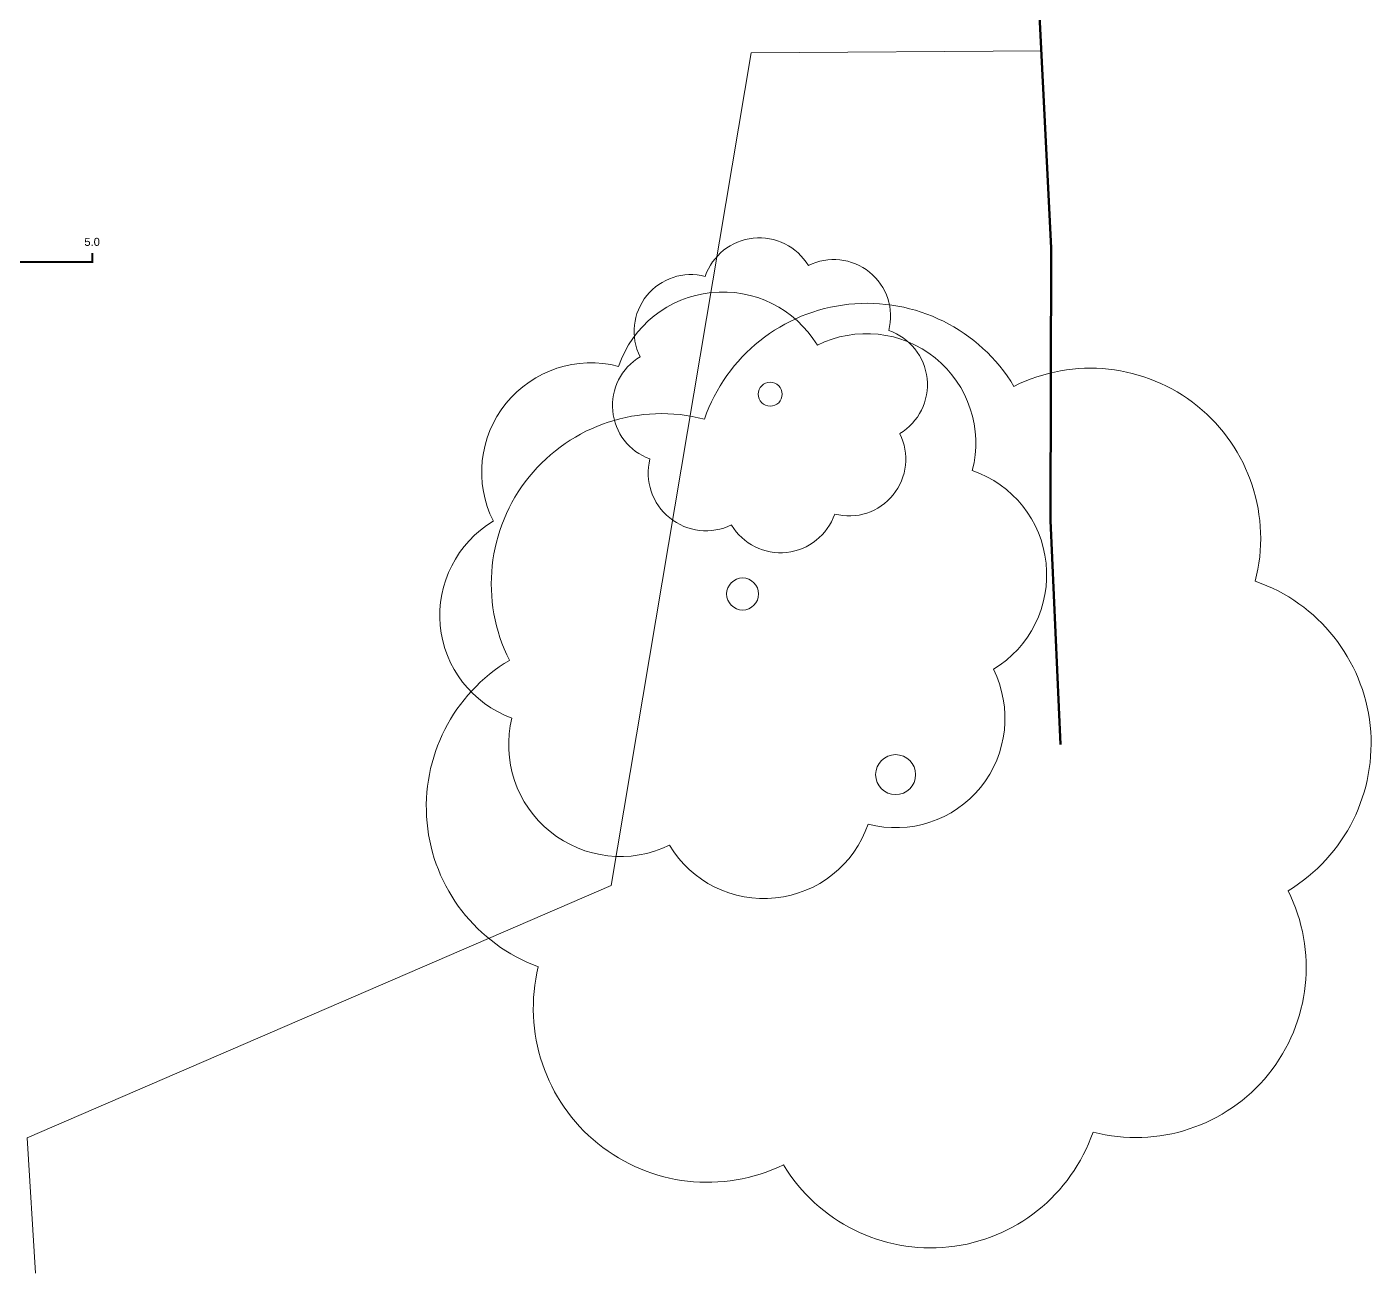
# Model space of a CAD drawing. Extents: x -28322 to 12753, y -19674 to 31372.
# Drawn here: x -10568 to 6230, y -19112 to -3536 of the extents above; entities that cross this region are included whole.
import ezdxf

# ---------------------------------------------------------------- set-up
doc = ezdxf.new("R2010")
doc.units = 0
doc.layers.get('0').update_dxf_attribs({"linetype": 'CONTINUOUS'})
doc.layers.add('2270pga00$0$A036g - Detail Layer', color=6, linetype='CONTINUOUS', lineweight=70)
doc.layers.add('2270pga00$0$A904g - Landscaping - hard-soft-water', color=8, linetype='CONTINUOUS', lineweight=13)
doc.styles.add('2270pga00$0$00-Arial_MS-2019', font='arial.ttf', dxfattribs={"height": 1})

msp = doc.modelspace()

# ---------------------------------------------------------------- linework, layer by layer
at = {"color": 0, "const_width": 25, "flags": 128}
msp.add_lwpolyline([(-14752, -6487), (-14752, -6375), (-14652, -6375), (-14652, -6475), (-14552, -6475), (-14552, -6375), (-14452, -6375), (-14452, -6475), (-14352, -6475), (-14352, -6375), (-14252, -6375), (-14252, -6475), (-13752, -6475), (-13752, -6375), (-12752, -6375), (-12752, -6475), (-11752, -6475), (-11752, -6375), (-10752, -6375), (-10752, -6475), (-9752, -6475), (-9752, -6362)], dxfattribs=at)
at = {"layer": '2270pga00$0$A036g - Detail Layer', "color": 1, "true_color": 0xff0000}
for p, q in [((2038, -2406), (2232, -6296)), ((2232, -6296), (2223, -9707)), ((2223, -9707), (2349, -12503))]:
    msp.add_line(p, q, dxfattribs=at)
at = {"layer": '2270pga00$0$A904g - Landscaping - hard-soft-water'}
for p, q in [((-1517, -3862), (-3268, -14267)), ((-1517, -3862), (2109, -3835)), ((-3268, -14267), (-10564, -17422)), ((-10564, -17422), (-10459, -19112))]:
    msp.add_line(p, q, dxfattribs=at)
for centre, radius in [((-1279, -8127), 150), ((-1624, -10624), 200), ((288, -12882), 250)]:
    msp.add_circle(centre, radius, dxfattribs=at)
for centre, radius, start, end in [((-1415, -6888), 716, 31.1086, 160.9934), ((-484, -7152), 709, 345.3939, 116.708), ((-2271, -7341), 709, 75.3939, 206.7081), ((-1871, -8228), 1379, 31.1086, 160.9934), ((-71, -9138), 2147, 31.1086, 160.9934), ((-76, -8736), 1366, 345.3939, 116.708), ((-31, -8007), 716, 301.1086, 70.9934), ((-2541, -8269), 710, 120.7962, 249.9886), ((-3519, -9101), 1366, 75.3939, 206.7081), ((2723, -9929), 2127, 345.3939, 116.708), ((-2638, -10497), 2127, 75.3939, 206.7081), ((-294, -8939), 709, 255.394, 26.708), ((-2079, -9109), 725, 166.2171, 295.8849), ((797, -10384), 1379, 301.1086, 70.9934), ((-4040, -10889), 1368, 120.7962, 249.9886), ((-1150, -9392), 716, 211.1086, 340.9934), ((4083, -12495), 2147, 301.1086, 70.9934), ((-3448, -13282), 2129, 120.7962, 249.9886), ((289, -12179), 1366, 255.394, 26.708), ((-3150, -12507), 1398, 166.2171, 295.8849), ((-1359, -13052), 1379, 211.1086, 340.9934), ((3292, -15290), 2127, 255.394, 26.708), ((-2064, -15801), 2176, 166.2171, 295.8849), ((725, -16650), 2147, 211.1086, 340.9934)]:
    msp.add_arc(centre, radius, start, end, dxfattribs=at)

# ---------------------------------------------------------------- texts
at = {"color": 0, "insert": (-9753, -6173), "char_height": 100, "width": 169.67, "attachment_point": 2, "style": '2270pga00$0$00-Arial_MS-2019'}
msp.add_mtext('5.0', dxfattribs=at)

doc.saveas('drawing.dxf')
